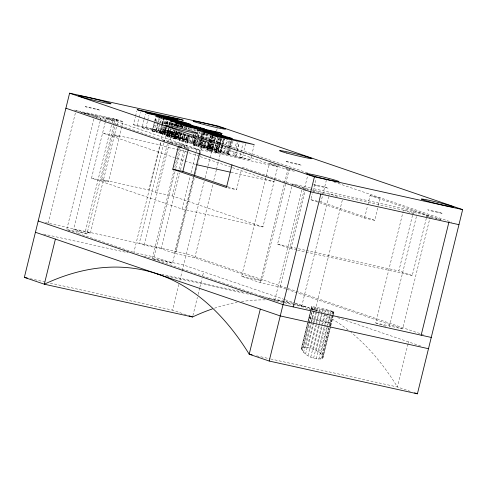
<?xml version="1.0" encoding="UTF-8"?>
<svg xmlns="http://www.w3.org/2000/svg" width="487" height="487" viewBox="0 0 487 487"><rect width="100%" height="100%" fill="white"/><g stroke="black" fill="none" stroke-linecap="round" stroke-linejoin="round"><path stroke-width="0.37" stroke-dasharray="2.44 1.83" d="M144 119.765L142.064 127.637L165.708 132.756L158.64 130.729L136.969 125.896L133.432 124.69L135.362 116.813M212.423 136.5L209.611 147.957L217.829 149.905L208.905 147.287L210.134 142.271M48.304 223.229L75.826 111.188M93.906 118.968L66.749 229.529L77.457 233.188M113.581 125.652L86.966 233.997L73.549 229.414L100.164 121.062M100.346 120.326L101.253 116.643L114.664 121.226L113.763 124.909M274.364 180.391L262.931 226.93L182.077 209.051L91.526 178.108L105.417 121.543M105.594 120.825L106.294 117.964L123.144 121.683L122.085 125.981M121.908 126.699L108.37 181.834L101.661 179.539L116.436 119.394L73.957 110.001M90.393 233.139L118.097 120.368L113.063 118.651L85.365 231.422L90.393 233.139L73.549 229.414M135.538 116.095L136.768 111.085M136.969 125.896L138.898 118.018M139.075 117.306L140.311 112.29M144.176 119.047L145.406 114.037M174.845 130.504L173.792 134.802L173.457 134.832L145.601 128.848L147.537 120.971M147.713 120.259L148.943 115.242M170.505 129.353L168.922 135.794L152.644 131.295L152.224 131.04L154.513 121.726M154.689 121.013L155.919 115.997M152.224 131.04L152.693 130.997L154.982 121.689M155.158 120.971L156.388 115.961M152.644 131.295L154.933 121.987M155.103 121.275L156.339 116.259M153.947 131.782L156.23 122.474M156.333 121.872L157.739 116.143M155.931 130.102L157.344 124.374M157.514 123.655L158.75 118.645M152.693 130.997L155.712 131.484L157.825 122.888M158.001 122.176L159.054 117.878M156.552 132.604L160.241 117.568M155.712 131.484L157.825 131.898L159.754 124.021M159.931 123.308L161.167 118.292M158.64 130.729L159.876 125.719M160.576 122.852L161.635 118.554M168.922 135.794L159.474 132.872L161.587 124.282M161.757 123.564L163.169 117.836M159.955 133.554L162.244 124.246M162.378 123.838L163.766 117.86M157.825 131.898L160.375 132.434L162.305 124.556M162.481 123.838L163.888 118.11M160.795 131.253L162.031 126.243M162.201 125.524L163.784 119.084M161.118 133.462L163.224 124.873M163.401 124.155L164.807 118.426M159.474 132.872L161.873 133.219L163.455 126.772M164.156 123.911L165.562 118.183M162.634 131.733L163.869 126.723M164.569 123.856L165.452 120.277M162.53 133.852L164.289 126.693M164.996 123.832L166.225 118.816M262.931 226.93L172.38 195.987L155.536 192.262L148.827 189.973L160.607 141.997M161.313 139.13L163.602 129.822L194.392 136.634M193.668 176.982L172.489 263.224L154.038 256.917L133.828 252.449L160.984 141.887M160.375 132.434L163.364 133.085L165.3 125.208M165.477 124.489L166.883 118.761M173.792 134.802L163.918 131.855L164.971 127.564M165.854 123.978L166.731 120.399M164.119 132.154L165.349 127.137M166.055 124.276L166.931 120.697M164.338 132.543L165.568 127.527M166.451 123.948L167.327 120.368M164.101 134.625L165.86 127.466M166.737 123.881L167.796 119.589M164.399 134.327L166.158 127.168M166.858 124.301L168.088 119.291M188.451 135.161L187.075 139.519L173.731 136.884L164.868 133.852L166.451 127.411M167.309 123.899L168.563 118.816M165.233 132.708L166.639 126.979M167.345 124.112L168.222 120.532M165.708 132.756L166.938 127.673M167.638 124.879L168.697 120.514M163.888 143.099L139.27 243.342L144.298 245.058L161.142 248.784L174.559 253.368L194.77 257.842L261.848 280.762L285.565 184.202M164.07 142.362L166.968 130.571L171.996 132.287L196.785 137.772M166.84 132.61L168.07 127.6M168.776 124.733L169.476 121.872M166.761 134.893L168.52 127.734M169.226 124.867L170.28 120.575M178.979 131.167L177.043 139.045L169.08 136.914L166.566 135.964L168.496 128.087M169.391 124.617L170.255 120.928M166.785 136.141L168.721 128.264M169.604 124.684L170.127 122.535M166.566 135.964L166.962 135.94L168.715 128.781M169.774 124.483L170.298 122.334M167.631 136.457L169.567 128.58M170.444 125.001L171.15 122.14M166.962 135.94L167.972 136.056L169.908 128.184M170.785 124.605L171.314 122.456M169.263 133.268L170.493 128.251M171.199 125.39L171.728 123.241M171.558 125.056L172.441 121.476M169.671 134.15L170.9 129.134M171.777 125.555L172.483 122.694M169.08 136.914L171.016 129.043M171.899 125.457L172.422 123.314M155.536 192.262L167.668 142.855M167.845 142.143L170.304 132.117L163.602 129.822M167.972 136.056L169.61 136.336L171.369 129.177M172.221 125.67L172.952 122.73M163.364 133.085L170.645 134.747L172.051 129.018M172.928 125.439L173.457 123.29M171.199 133.822L172.252 129.524M173.305 125.226L173.658 123.795M144.298 245.058L168.922 144.822M169.105 144.079L171.996 132.287M171.174 137.511L173.104 129.639M173.987 126.054L174.863 122.474M169.61 136.336L171.874 136.774L173.634 129.615M174.51 126.036L175.217 123.168M172.635 134.278L173.689 129.98M174.742 125.683L175.271 123.54M172.593 134.71L173.822 129.7M174.705 126.121L175.405 123.254M219.12 145.729L218.419 148.59L175.795 139.166L172.508 138.04L174.51 129.974M175.497 125.871L175.923 124.246M173.457 134.832L174.59 130.321M175.57 126.236L176.172 123.875M175.898 126.206L176.428 124.057M170.645 134.747L173.981 135.55L175.217 130.54M176.27 126.243L176.799 124.094M173.731 136.884L175.314 130.437M176.373 126.139L177.25 122.56M173.847 138.229L175.777 130.352M176.659 126.772L177.536 123.193M196.815 136.378L195.232 142.825L176.824 138.746L174.565 138.028L176.282 130.778M177.384 126.571L177.694 125.049M171.874 136.774L174.772 137.377L176.355 130.93M177.408 126.638L177.938 124.489M174.565 138.028L174.973 137.973L176.726 130.814M177.682 126.766L178.212 124.617M180.47 131.74L179.587 135.325L176.05 134.114L176.933 130.534M177.81 126.955L178.339 124.806M175.095 138.229L176.854 131.07M177.907 126.772L178.437 124.623M181.596 132.72L180.367 137.73L175.965 136.403L177.195 131.393M178.431 126.383L178.778 124.946M174.973 137.973L175.898 138.119L177.481 131.679M178.711 126.663L179.064 125.232M175.795 139.166L177.731 131.289M187.398 139.459L177.122 136.336L178.358 131.326M179.411 127.028L179.764 125.597M176.824 138.746L178.583 131.587M179.636 127.296L180.166 125.147M180.032 126.87L180.738 124.008M178.047 137.827L179.636 131.387M180.586 127.381L181.115 125.232M178.285 137.024L179.514 132.007M180.744 126.997L181.097 125.567M174.772 137.377L178.291 138.144L179.703 132.415M180.933 127.405L181.456 125.256M175.898 138.119L178.345 138.606L179.928 132.166M181.164 127.15L181.864 124.288M181.347 128.16L182.053 125.299M212.563 136.427L209.751 147.884L182.668 141.516L179.131 140.305L181.067 132.427M182.114 128.178L182.649 125.987M175.965 136.403L169.933 134.978L175.223 136.786L179.819 137.711L181.048 132.695M182.241 127.764L182.631 126.255M179.569 139.471L181.152 133.024M182.382 128.014L182.911 125.865M182.832 127.704L183.179 126.273M181.535 138.564L182.948 132.835M184.001 128.538L184.53 126.389M179.429 148.188L152.273 258.755L221.713 282.478M182.351 137.73L183.404 133.432M184.64 128.422L184.987 126.991M178.291 138.144L182.083 138.996L183.489 133.268M178.345 138.606L182.461 139.501L184.043 133.054M185.097 128.757L185.45 127.326M154.038 256.917L175.04 171.418M175.764 168.472L180.653 148.572M180.835 147.835L181.742 144.146L161.526 139.678L179.971 145.978L200.187 150.453L199.646 152.662M182.668 141.516L184.603 133.639M185.833 128.623L186.186 127.192M183.203 140.353L184.786 133.907M184.323 138.302L185.377 134.01M186.606 128.994L186.959 127.564M184.196 139.087L185.425 134.077M186.661 129.061L187.008 127.631M182.083 138.996L185.602 139.806L186.923 134.503M188.238 129.067L188.591 127.637M186.022 139.404L187.258 134.388M188.487 129.378L188.84 127.947M172.38 195.987L178.272 171.978M178.991 169.068L184.159 148.011M184.336 147.299L187.148 135.843L170.304 132.117M182.461 139.501L186.698 140.463L188.104 134.735M189.279 129.913L189.687 128.288M187.075 139.519L188.128 135.222M161.142 248.784L179.788 172.867M180.513 169.92L185.766 148.541M185.949 147.805L188.84 136.013L202.257 140.597L210.201 142.356M187.592 141.346L189.175 134.905M190.405 129.889L190.758 128.458M185.602 139.806L188.853 140.585L190.259 134.856M191.312 130.559L191.841 128.416M195.232 142.825L190.216 141.315L192.146 133.444M192.852 130.577L193.205 129.146M203.609 133.347L200.967 144.091L191.829 141.327L193.589 134.168M194.465 130.589L194.818 129.158M191.957 142.289L193.363 136.561M193.54 135.843L194.07 133.7M194.776 130.833L195.123 129.402M192.901 142.027L194.483 135.581M195.537 131.283L195.89 129.852M229.639 149.235L228.58 153.533C216.66 151.786 204.467 149.022 193.126 144.937L195.062 137.06M195.238 136.348L195.762 134.199M193.394 145.205L195.33 137.328M195.506 136.616L196.036 134.467M194.465 142.015L195.524 137.718M194.423 142.758L195.652 137.748M193.126 144.937L194.021 144.962L196.218 136.104M196.839 133.505L197.363 131.356M196.985 135.66L197.692 132.799M194.715 145.71L196.645 137.839M196.821 137.121L197.527 134.254M197.704 133.541L198.227 131.393M196.699 142.624L198.106 136.896M198.282 136.183L199.341 131.886M194.021 144.962L196.212 145.315L197.972 138.156M198.148 137.437L199.378 132.427M196.425 146.264L198.355 138.387M198.532 137.669L199.938 131.94M182.077 209.051L190.119 176.306M191.007 172.672L196.845 148.9L106.294 117.964M198.532 143.16L199.585 138.862M199.761 138.144L201.168 132.415M198.806 145.089L200.212 139.361M200.388 138.649L201.795 132.921M198.58 146.897L200.34 139.739M201.046 136.871L202.099 132.574M218.419 148.59L214.877 147.378L199.53 143.988L200.583 139.69M201.289 136.829L202.166 133.249M199.956 143.61L201.009 139.319M201.186 138.6L202.415 133.59M196.212 145.315L199.67 146.003L201.253 139.556M201.429 138.844L202.835 133.115M199.53 143.988L200.553 144.109L203.195 133.371M200.766 143.921L201.825 139.629M201.995 138.911L203.408 133.182M174.559 253.368L193.205 177.451M199.183 153.125L202.452 139.72A7.749 0.353 13.8 0 1 201.581 139.44M202.629 139.002L204.035 133.274M201.192 147.616L203.128 139.739M203.292 139.306L204.71 133.292M222.206 146.66L220.976 151.676L201.356 147.184L200.693 146.879L201.472 146.928L203.231 139.763M203.408 139.051L204.814 133.322M176.324 251.535L194.429 177.828M195.336 174.145L197.326 166.037M197.509 165.3L198.593 160.874M198.775 160.138L200.041 154.982M200.224 154.245L203.663 140.238M202.854 146.015L204.26 140.286M204.437 139.568L205.843 133.84M203.243 147.75L205.003 140.591M205.173 139.872L206.585 134.144M201.472 146.928L203.743 147.342L205.325 140.895M205.502 140.183L207.085 133.736M199.67 146.003L204.37 147.013L207.541 134.126M204.248 148.419L207.59 134.814M205.295 146.593L206.878 140.153M207.048 139.434L208.284 134.424M206.123 148.517L207.706 142.07M208.412 139.209L209.465 134.911M207.078 147.044L208.661 140.603M208.838 139.885L210.067 134.875M219.807 145.613L218.048 152.778L207.998 150.252L207.012 149.826L208.947 141.948M209.124 141.236L210.53 135.508M207.012 149.826L210.713 135.465M207.273 149.984L209.203 142.107M209.38 141.388L210.609 136.378M207.559 149.253L209.319 142.094M209.495 141.376L210.725 136.366M207.194 149.789L207.803 149.868L211.145 136.263M207.998 150.252L211.407 136.518M210.311 141.559L211.541 136.543M209.282 147.683L210.865 141.242M211.041 140.524L212.095 136.226M208.905 147.287L213.294 148.255L210.007 147.135L212.649 136.39M209.818 149.418L211.407 142.971M211.577 142.259L212.989 136.53M209.781 150.824L211.717 142.947M211.888 142.234L213.123 137.218M207.803 149.868L210.487 150.398L212.247 143.239M212.423 142.521L213.83 136.798M210.926 150.069L214.091 137.182M203.743 147.342L211.857 149.138L213.263 143.409M213.44 142.691L214.846 136.963M212.283 148.127L213.343 143.835M214.043 140.968L214.925 137.389M186.137 314.791L172.581 310.158L179.015 283.97M179.91 280.329L182.053 271.6M182.235 270.869L204.357 180.805M205.082 177.852L207.797 166.798M207.979 166.061L213.409 143.951M307.467 172.891L214.134 140.999L215.011 137.419M216.593 130.979L217.652 126.681M212.009 151.475L215.351 137.87M228.58 153.533L213.117 149.052L215.93 137.517M214.152 150.404L217.336 137.255M214.347 150.873L215.93 144.426M216.106 143.708L217.689 137.267M220.976 151.676L215.54 150.039L216.776 145.023M217.476 142.161L218.535 137.864M215.978 149.119L217.038 144.822M217.214 144.109L218.62 138.381M218.048 152.778L215.65 151.999L217.409 144.84M217.586 144.128L218.992 138.399M215.838 152.114L217.598 144.956M217.774 144.237L219.18 138.509M215.65 151.999L216.368 152.121L218.127 144.962M218.267 144.438L219.85 137.998M217.531 150.154L218.76 145.144M218.937 144.426L220.343 138.698M217.829 149.905L218.894 145.473M219.071 144.761L220.641 138.448M219.826 142.861L220.879 138.564M217.823 151.652L220.988 138.765M218.426 150.8L219.661 145.79M219.838 145.077L221.421 138.631M219.984 144.901L221.567 138.454M220.197 151.627L223.363 138.74M220.313 151.372L221.542 146.362M221.719 145.643L223.478 138.485M194.77 257.842L212.874 184.135M213.781 180.446L216.313 170.127M216.496 169.391L222.109 146.544M222.382 145.948L224.142 138.783M221.025 152.346L224.367 138.746M221.396 151.183L222.803 145.455M222.979 144.736L224.385 139.008M223.685 152.894L227.027 139.288M224.586 152.09L228.105 137.772M225.804 153.289L227.039 148.273M227.21 147.561L229.146 139.684M226.96 152.839L228.366 147.111M228.543 146.398L229.949 140.67M227.38 153.533L228.616 148.523M228.787 147.805L230.546 140.646M232.938 141.005L229.596 154.61L227.971 154.056L229.176 148.979M229.377 148.328L231.288 140.384M228.336 153.618L229.389 149.326M230.095 146.459L231.855 139.3M229.815 148.523L231.745 140.646M192.913 315.527L197.381 297.338M198.093 294.428L199.7 287.878M199.883 287.153L202.026 278.424M202.738 275.514L203.633 271.874M245.594 143.768L242.076 158.092L235.562 156.65L233.145 155.822L236.664 141.504M251.438 156.096L250.562 159.675L236.11 156.053L234.484 155.499L235.538 151.201M236.244 148.334L237.65 142.606M235.562 156.65L236.792 151.64M236.968 150.921L239.08 142.332M236.11 156.053L237.163 151.755M237.339 151.037L239.275 143.166M242.076 158.092L239.659 157.264L240.712 152.967M240.888 152.254L243.001 143.659M227.879 187.842L236.542 189.76L241.546 169.385M251.615 155.377L254.08 145.357M286.021 289.022L280.293 287.062L260.076 282.594L241.631 276.293L269.335 163.516L279.441 165.75M274.534 179.673L277.7 166.785L187.148 135.843M260.076 282.594L287.78 169.823L269.335 163.516M285.747 183.465L289.187 169.464M296.893 250.008L290.983 248.699L277.566 244.115L292.34 183.97L310.828 188.061M311.522 309.921L301.636 306.542L274.686 300.582L301.843 190.021M280.293 287.062L307.632 175.764M290.983 248.699L305.032 191.488M305.215 190.752L305.751 188.554L292.34 183.97M377.711 207.937L374.673 220.307L364.562 218.073L310.907 199.731L312.331 193.911M313.05 191.001L316.087 178.632M374.673 220.307L321.012 201.971L322.619 195.421M322.796 194.69L326.369 180.141M301.636 306.542L328.609 196.718M328.792 195.981L329.334 193.771L339.22 197.15M330.515 326.954L322.948 357.75L322.217 358.639C314.632 360.191 304.034 355.796 301.343 348.308L307.784 322.084M307.961 321.359L311.625 306.439L323.411 308.807L333.93 311.808L333.492 314.833M301.392 349.331L311.625 306.439M301.343 348.308L302.031 347.59L307.942 323.532M308.119 322.802L312.143 306.42M302.135 350.792L308.843 323.465M309.026 322.729L312.021 310.542M312.191 309.842L312.885 307.017L311.881 306.64M302.031 347.59L303.413 347.219L312.356 310.828M312.526 310.128L313.391 306.603M303.553 352.399L310.907 322.473M311.083 321.749L313.707 311.071M313.878 310.371L314.572 307.547L312.885 307.017M303.413 347.219L305.398 347.225L311.449 322.583M311.631 321.858L314.249 311.187M314.425 310.481L315.29 306.956M315.235 310.389L342.391 199.828M305.562 354.049L312.971 323.885M313.153 323.149L315.96 311.717M316.136 311.01L316.824 308.192L314.572 307.547M305.398 347.225L307.845 347.602L313.872 323.076M314.048 322.351L316.666 311.698M316.842 310.992L317.707 307.467M308.021 355.62L315.454 325.353M316.185 322.4L318.632 312.429M318.802 311.729L319.496 308.91L316.824 308.192M322.948 357.75L322.948 356.527C320.763 351.76 315.083 350.147 310.59 348.333L316.282 325.17M316.459 324.445L319.435 312.331M319.612 311.625L320.476 308.101M310.767 357.008L318.906 323.867M319.082 323.131L322.4 309.641L319.496 308.91M313.451 349.368L319.204 325.943M319.381 325.206L322.376 313.038M322.546 312.331L323.411 308.807M313.604 358.115L321.487 326.004M321.67 325.279L325.334 310.353L334.185 312.015M316.221 350.628L322.473 325.182M322.65 324.458L326.314 309.543M316.343 358.87L324.616 325.188M324.792 324.458L328.104 310.98M318.723 352.034L328.981 310.256M318.796 359.223L326.68 327.142M326.856 326.418L330.521 311.491M320.781 353.483L331.239 310.901M320.805 359.144L328.926 326.065M329.109 325.334L331.209 316.781M331.897 313.963L332.42 311.85M322.211 355.06L328.889 327.854M329.072 327.118L332.061 314.955M332.231 314.249L332.925 311.43M322.217 358.639L329.632 328.457M330.356 325.511L333.668 312.027M322.948 356.527L330.265 326.722M330.448 325.998L333.065 315.332M333.236 314.632L333.93 311.808M330.691 326.223L333.315 315.539M364.562 218.073L367.6 205.703M367.782 204.972L370.102 195.518L380.213 197.752L377.888 207.206M385.637 326.308L375.751 322.936L403.09 211.632M413.621 210.792L427.038 215.376L412.264 275.52L398.847 270.936L413.621 210.792L311.564 188.219M389.35 326.783L416.866 214.743M375.751 322.936L402.706 328.895L430.405 216.118L302.384 187.812M407.978 344.066L397.435 386.995L410.273 391.384M408.161 343.341L408.514 341.886M186.558 139.818L175.57 137.425M301.1 165.148L289.966 162.707M286.082 161.422L289.43 162.567M171.534 136.129L173.682 136.89M171.631 136.08L179.076 137.59L186.491 139.726M286.173 161.41L297.228 163.851M200.553 144.109L200.967 144.091M179.819 137.711L180.367 137.73M313.5 184.5L324.226 186.911M209.337 134.631L208.813 134.503M85.469 106.763L85.182 106.586L94.837 108.619M161.873 133.219L164.868 133.852M210.487 150.398L229.596 154.61M216.368 152.121L233.145 155.822M209.008 139.866L214.134 140.999M81.037 112.174L118.097 120.368M133.432 124.69L176.05 134.114M163.918 131.855L179.587 135.325M94.454 116.758L114.664 121.226M172.508 138.04L177.043 139.045M179.131 140.305L210.007 147.135M227.971 154.056L234.484 155.499M239.659 157.264L250.562 159.675M196.845 148.9L277.7 166.785M287.78 169.823L295 171.418M186.259 148.389L188.426 148.87L182.789 146.94M317.268 185.845L328.275 188.207L324.902 187.093M195.378 164.429L175.186 157.8M230.984 172.307L274.011 181.821L199.987 156.528M310.907 199.731L318.121 201.332M318.845 201.49L321.012 201.971M101.661 179.539L148.827 189.973M91.526 178.108L108.37 181.834M277.566 244.115L305.666 250.33M306.408 250.495L398.847 270.936M297.636 250.172L412.264 275.52M45.419 222.589L186.436 253.776L295.56 291.062M67.474 229.687L86.966 233.997M241.631 276.293L261.848 280.762M43.58 234.07L128.075 252.759M143.641 256.199L183.666 265.05L284.585 299.535M152.997 258.914L172.489 263.224M161.526 274.138L244.535 292.498M260.843 296.102L288.267 302.171M166.737 276.062L251.231 294.751M268.276 298.519L282.357 301.636M283.099 301.8L292.736 303.931M293.478 304.095L306.073 306.877M30.279 278.686L45.102 281.967M50.289 283.111L172.581 310.158M256.612 355.851L269.956 358.803M270.699 358.968L397.435 386.995A625.795 284.785 -77.5 0 0 350.902 332.225M204.37 147.013L213.117 149.052M95.452 108.79L96.17 108.978M438.05 212.046L438.769 212.241M322.4 309.641L325.334 310.353M186.698 140.463L190.216 141.315M211.857 149.138L215.54 150.039M205.094 133.59L204.004 133.304M207.748 134.254L206.263 133.888M173.981 135.55L177.122 136.336M188.853 140.585L191.829 141.327M96.846 109.161L100.219 110.281L85.639 106.842M297.752 164.003L301.039 165.056M439.444 212.423L442.817 213.537L430.344 210.755M307.845 347.602L310.59 348.333M437.436 211.875L427.787 209.83L429.918 210.64M316.66 185.669L313.695 184.774M174.888 137.237L174.109 137.005M334.033 181.974L451.796 222.212M370.102 195.518L441.045 219.759M403.455 210.159L414.041 213.781M142.064 127.637L145.601 128.848M116.436 119.394L123.144 121.683M181.742 144.146L200.187 150.453M76.009 110.452L160.813 139.434M242.082 167.205L310.189 190.478M199.268 156.278L183.459 150.879L166.615 147.153L159.906 144.858L112.74 134.43L119.449 136.725L102.605 133L174.468 157.557M227.959 186.825L236.542 189.76M296.279 291.311L420.488 333.753M421.206 333.997L423.361 334.733M286.733 289.266L402.706 328.895M285.303 299.779L294.611 302.963M295.329 303.206L323.983 313.001M337.594 317.652L421.352 346.269M78.17 233.431L133.828 252.449M222.425 282.728L274.686 300.582M295.457 303.748A625.795 284.785 -77.5 0 1 316.465 310.925M324.555 314.791A625.795 284.785 -77.5 0 1 348.004 329.912M214.505 308.192A625.795 284.785 -77.5 0 1 237.066 302.348M241.509 301.593A625.795 284.785 -77.5 0 1 266.182 299.895M273.621 300.242A625.795 284.785 -77.5 0 1 292.59 303.066M314.237 191.799A7.749 0.353 13.8 0 1 313.482 191.574M312.35 190.91A7.749 0.353 13.8 0 1 323.715 193.558M324.525 193.789A7.749 0.353 13.8 0 1 325.803 194.185M84.068 113.203A7.749 0.353 13.8 0 1 90.972 114.408A7.749 0.353 13.8 0 1 98.289 116.673A7.749 0.353 13.8 0 1 86.601 113.988M86.181 113.867A7.749 0.353 13.8 0 1 84.513 113.361M290.41 169.604A7.749 0.353 13.8 0 1 288.882 169.208M287.939 168.952A7.749 0.353 13.8 0 1 284.974 168.045M286.362 168.021A7.749 0.353 13.8 0 1 286.727 168.094M170.444 142.466A7.749 0.353 13.8 0 1 180.306 144.676A7.749 0.353 13.8 0 1 184.396 146.155A7.749 0.353 13.8 0 1 174.34 143.878M173.396 143.622A7.749 0.353 13.8 0 1 172.148 143.263M171.448 143.056A7.749 0.353 13.8 0 1 170.426 142.715M169.981 142.454A7.749 0.353 13.8 0 1 170.273 142.447M429.637 217.372A7.749 0.353 13.8 0 1 429.199 217.245M427.385 216.709A7.749 0.353 13.8 0 1 426.667 216.465M426.685 216.216A7.749 0.353 13.8 0 1 436.876 218.511M437.819 218.766A7.749 0.353 13.8 0 1 439.067 219.12M440.071 219.43A7.749 0.353 13.8 0 1 440.954 219.74M204.047 140.098A7.749 0.353 13.8 0 1 203.529 139.964M200.334 139.087A7.749 0.353 13.8 0 1 199.329 138.777M199.055 138.692A7.749 0.353 13.8 0 1 199.08 138.351M309.373 317.701L308.855 317.713L319.63 320.921L331.416 323.289L323.545 320.817L309.373 317.701"/><path stroke-width="0.73" d="M24.35 277.377L69.592 93.181L217.829 125.963L462.65 209.623L417.408 393.819L269.171 361.037L249.204 354.213A625.795 284.785 -77.5 0 0 44.323 284.201L24.35 277.377L27.315 278.034M55.402 239.093L44.323 284.201L192.554 316.982A625.795 284.785 -77.5 0 1 212.32 308.928M159.054 117.878L159.407 116.448L161.514 116.862L180.817 121.3L191.093 124.422C181.45 123.899 172.605 119.272 163.169 117.836L172.611 120.758L160.241 117.568L155.919 115.997L159.407 116.448M161.167 118.292L161.514 116.862M173.275 121.379L173.628 119.942L184.062 122.694L178.912 121.75L173.628 119.942M175.217 123.168L175.57 121.738L181.986 123.108L198.16 126.979L204.662 129.055L203.219 128.952L218.572 132.342L222.109 133.554L179.49 124.13L176.203 123.004L180.738 124.008L170.255 120.928L175.57 121.738M178.114 123.771L178.461 122.34M231.976 164.971L226.437 187.525L172.775 169.19L178.315 146.636L181.925 147.433M185.693 124.124L186.046 122.694M187.665 124.702L188.019 123.266M227.24 186.582L182.887 171.424L188.244 149.594M200.041 129.018L200.394 127.588M201.874 129.554L202.221 128.124M203.012 132.397L203.365 130.966L221.22 135.118L232.275 138.497C220.355 136.75 208.156 133.98 196.821 129.901L203.365 130.966M194.033 175.509L199.463 153.399M224.738 137.578L225.091 136.147M260.283 309.105L249.204 354.213L252.169 354.871M269.171 361.037L314.419 176.842L69.592 93.181M293.131 306.883L320.83 194.112M421.152 335.196L448.85 222.425M314.419 176.842L462.65 209.623M196.864 164.758L230.241 172.142M458.955 224.659L310.724 191.878L65.897 108.217M172.775 169.19L182.887 171.424M157.843 274.096L160.065 274.589M431.257 337.43L283.026 304.649L38.199 220.988M428.487 348.71L280.256 315.929L35.429 232.269M188.986 315.765L192.554 316.982M414.553 392.845L417.408 393.819M169.403 117.653L145.759 112.6L149.296 113.812L173.36 119.114L177.481 119.759L167.613 116.819L183.282 120.289L179.746 119.078L137.121 109.654L140.658 110.859L169.403 117.653M221.53 134.735L213.3 132.921C204.138 129.572 192.45 128.69 182.826 125.269L213.702 132.099L216.989 133.219L212.594 132.251L221.53 134.735M210.889 134.753L215.704 136.439L254.251 144.639L238.173 140.457L210.889 134.753M205.167 131.892L204.388 131.843L213.513 134.382L224.671 136.634L215.546 134.102L205.167 131.892M178.662 122.937C182.826 124.733 192.828 126.723 198.921 127.789L190.387 125.427L178.662 122.937M428.481 201.49A16.661 0.755 13.8 0 0 453.574 207.036A16.661 0.755 13.8 0 0 430.21 200.571A16.661 0.755 13.8 0 0 428.481 201.49M172.24 127.74A16.661 0.755 13.8 0 0 197.332 133.286A16.661 0.755 13.8 0 0 173.969 126.821A16.661 0.755 13.8 0 0 172.24 127.74M85.882 98.228A16.661 0.755 13.8 0 0 110.975 103.78A16.661 0.755 13.8 0 0 87.611 97.309A16.661 0.755 13.8 0 0 85.882 98.228M286.782 153.07A16.661 0.755 13.8 0 0 311.875 158.622A16.661 0.755 13.8 0 0 288.517 152.151A16.661 0.755 13.8 0 0 286.782 153.07M200.425 123.558A16.661 0.755 13.8 0 0 225.518 129.11A16.661 0.755 13.8 0 0 202.154 122.639A16.661 0.755 13.8 0 0 200.425 123.558M313.938 176.16A16.661 0.755 13.8 0 0 339.025 181.706A16.661 0.755 13.8 0 0 315.667 175.235A16.661 0.755 13.8 0 0 313.938 176.16"/></g></svg>
